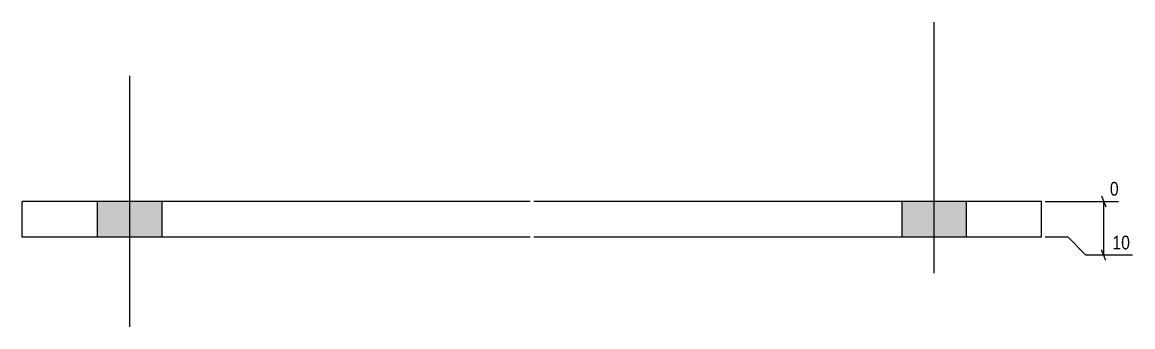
# Model space of a CAD drawing. Header units: millimetres. Extents: x 2 to 11323, y -13 to 202.
# Drawn here: x 5667.6 to 5978.1, y -12.6 to 72.4 of the extents above; entities that cross this region are included whole.
import ezdxf

# ---------------------------------------------------------------- set-up
doc = ezdxf.new("R2010")
doc.units = ezdxf.units.MM
doc.layers.add('MÅLSÆTNING', color=7, linetype='Continuous')
doc.layers.add('STÅL', color=7, linetype='Continuous')
doc.styles.add('Arial Narrow', font='ARIALN.TTF', dxfattribs={"height": 0.2})

msp = doc.modelspace()

# ---------------------------------------------------------------- hatches: boundary and pattern name
at = {"layer": 'STÅL', "linetype": 'Continuous'}
for points in [[(5688.62, 12.4), (5706.62, 12.4), (5706.62, 22.4), (5688.62, 22.4)], [(5688.62, 12.4), (5706.62, 12.4), (5706.62, 22.4), (5688.62, 22.4)], [(5931.62, 22.4), (5913.62, 22.4), (5913.62, 12.4), (5931.62, 12.4)], [(5931.62, 22.4), (5913.62, 22.4), (5913.62, 12.4), (5931.62, 12.4)]]:
    msp.add_hatch(color=96, dxfattribs=at).paths.add_polyline_path(points)

# ---------------------------------------------------------------- linework, layer by layer
at = {"layer": 'MÅLSÆTNING', "color": 7, "linetype": 'Continuous'}
for p, q in [((5953.62, 22.4), (5974.14, 22.4)), ((5969.4, 23.9), (5970.6, 20.9)), ((5970, 7.4), (5970, 22.4)), ((5960, 12.4), (5953.62, 12.4)), ((5965, 7.4), (5960, 12.4)), ((5978.03, 7.4), (5965, 7.4)), ((5970.6, 5.9), (5969.4, 8.9))]:
    msp.add_line(p, q, dxfattribs=at)
at = {"layer": 'STÅL', "color": 96, "linetype": 'Continuous'}
for p, q in [((5922.62, 2.4), (5922.62, 72.4)), ((5922.62, 2.4), (5922.62, 72.4)), ((5697.62, 57.4), (5697.62, -12.6)), ((5697.62, 57.4), (5697.62, -12.6)), ((5688.62, 22.4), (5688.62, 12.4)), ((5688.62, 22.4), (5688.62, 12.4)), ((5706.62, 22.4), (5706.62, 12.4)), ((5706.62, 22.4), (5706.62, 12.4)), ((5913.62, 12.4), (5913.62, 22.4)), ((5913.62, 12.4), (5913.62, 22.4)), ((5931.62, 12.4), (5931.62, 22.4)), ((5931.62, 12.4), (5931.62, 22.4))]:
    msp.add_line(p, q, dxfattribs=at)
at = {"layer": 'STÅL', "color": 2, "linetype": 'Continuous'}
for p, q in [((5667.62, 12.4), (5667.62, 22.4)), ((5809.62, 22.4), (5667.62, 22.4)), ((5952.62, 22.4), (5810.62, 22.4)), ((5952.62, 12.4), (5952.62, 22.4)), ((5809.62, 12.4), (5667.62, 12.4)), ((5952.62, 12.4), (5810.62, 12.4))]:
    msp.add_line(p, q, dxfattribs=at)

# ---------------------------------------------------------------- next in the draw order: wipeouts: each hides what was drawn before it
at = {"color": 0, "linetype": 'Continuous'}
for points in [[(5974.94, 23.2), (5974.94, 28.8), (5970.9, 28.8), (5970.9, 23.2)], [(5978.1, 8.2), (5978.1, 13.8), (5971.63, 13.8), (5971.63, 8.2)]]:
    msp.add_wipeout(points, dxfattribs=at).dxf.layer = 'MÅLSÆTNING'

# ---------------------------------------------------------------- next in the draw order: texts
at = {"layer": 'MÅLSÆTNING', "color": 3, "linetype": 'Continuous', "style": 'Arial Narrow'}
for s, height, p in [('0', 3.82, (5971.7, 24)), ('10', 3.818, (5972.43, 9))]:
    msp.add_text(s, height=height, dxfattribs=at).set_placement(p)

doc.saveas('drawing.dxf')
